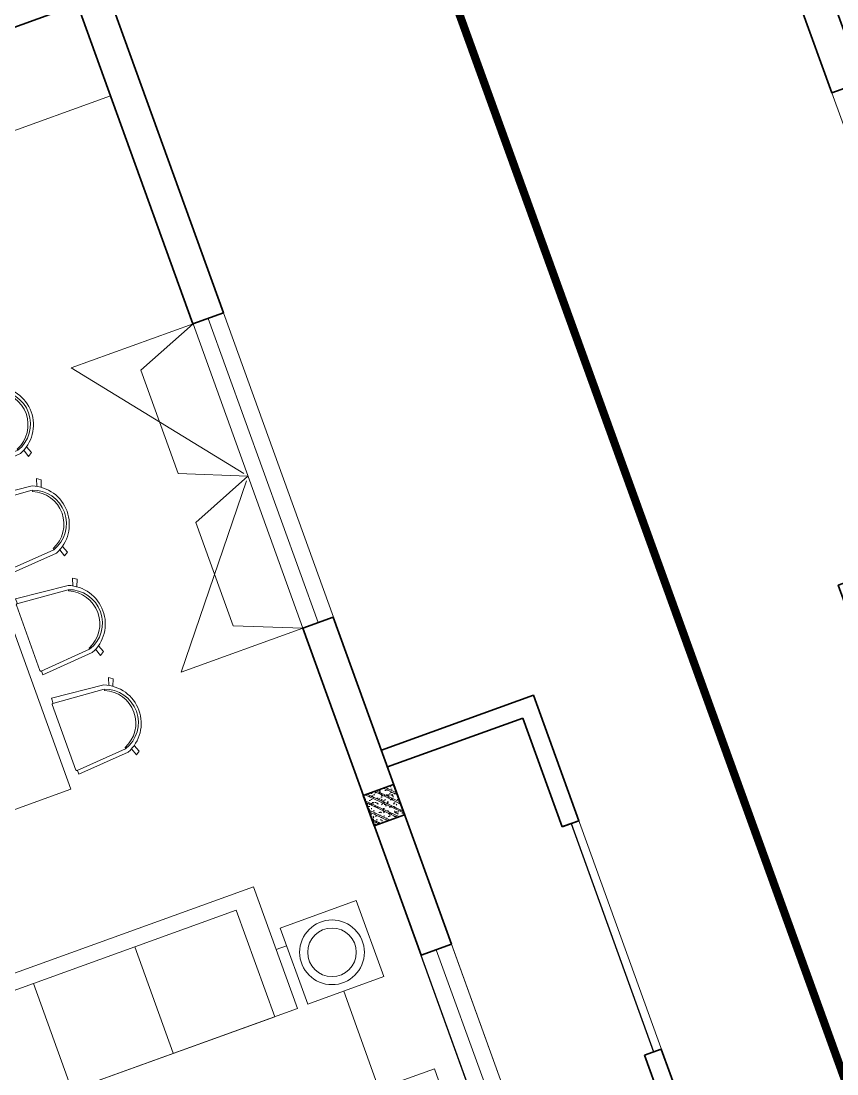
# Model space of a CAD drawing. Header units: metres. Extents: x 568336 to 569219, y 2065964 to 2066430.
# Drawn here: x 568591.94 to 568596.98, y 2066349.57 to 2066356.08 of the extents above; entities that cross this region are included whole.
import ezdxf

# ---------------------------------------------------------------- set-up
doc = ezdxf.new("R2010")
doc.units = ezdxf.units.M
doc.linetypes.add('HIDDEN', pattern=[0.375, 0.25, -0.125])
doc.linetypes.add('HIDDEN2', pattern=[0.1875, 0.125, -0.0625])
doc.layers.get('0').update_dxf_attribs({"linetype": 'CONTINUOUS'})
for name, color, linetype, lineweight in [('-DIM', 9, 'CONTINUOUS', 13), ('-DOOR', 137, 'CONTINUOUS', 9), ('-FURNITURE', 46, 'CONTINUOUS', 9), ('-HATCH', 8, 'CONTINUOUS', 5), ('-LINE1', 7, 'CONTINUOUS', 18), ('-LINE2', 252, 'CONTINUOUS', 9), ('-STEEL1', 1, 'CONTINUOUS', 35), ('-WALL', 4, 'CONTINUOUS', 35)]:
    doc.layers.add(name, color=color, linetype=linetype, lineweight=lineweight)
for name, color, linetype in [('-HATCH CONCRETE', 54, 'CONTINUOUS'), ('LoLK', 6, 'CONTINUOUS'), ('TIMDUONG', 1, 'CONTINUOUS')]:
    doc.layers.add(name, color=color, linetype=linetype)

# ---------------------------------------------------------------- blocks, each defined once
blk = doc.blocks.new('ghe 400')
blk.add_wipeout([(-230.18867924437518, 7.547169807400223), (-200.0000000009204, 309.4339622607183), (-194.44181669050522, 322.2332054417873), (-188.77143577672973, 333.36406349605613), (-230.1886792450075, 347.1698113182533), (-215.09433962401909, 369.81132075100254), (-175.84824801372565, 354.11288410781253), (-147.27426522626547, 387.0010055543705), (-125.46553694424324, 404.94054309733156), (-96.60556802359702, 422.40516945156014), (-61.06395139734923, 436.467637745561), (-31.892588169287592, 442.9389499862957), (1.810754054732115, 445.3084971378314), (25.363171995651783, 443.81574772336876), (48.970076927283344, 439.66838338456614), (69.6070613605525, 433.74376242779385), (91.94279312028607, 424.6786215899938), (114.72942051153655, 412.1693786348003), (126.97826376540934, 403.84447503656156), (140.4397397866892, 393.1503139008121), (154.96338411631473, 379.40719171667274), (166.56400400887833, 366.3365674004458), (175.84824801407558, 354.112884106969), (215.09433962563503, 369.81132075311143), (230.1886792474677, 347.16981131783086), (188.77143577876745, 333.36406349436857), (199.99999996751967, 309.4339623510041), (222.6415094349827, 7.547169807123282), (199.4339622647642, 7.547169809166917), (194.61095721848824, -2.599335857667029e-09), (-194.61095721648053, -4.5497472456190735e-09), (-198.27631863994839, 1.5992463081383903), (-199.4339622650075, 7.5471698091935195)]).dxf.layer = '-LINE2'
at = {"layer": '-FURNITURE', "linetype": 'Continuous'}
for points in [[(-175.8482480105013, 354.1128841089085), (-215.0943396259099, 369.8113207584247), (-230.1886792462319, 347.1698113204911), (-188.7714357730001, 333.3640634976327)], [(175.8482480142266, 354.1128841126338), (215.0943396259099, 369.8113207528368), (230.1886792462319, 347.1698113223538), (188.7714357785881, 333.3640634929761)], [(-199.4339622668922, 7.54716981202364), (-230.1886792425066, 7.547169807367027), (-199.9999999981374, 309.4339622640982)], [(-177.3584905620664, 301.8867924520746), (-169.8113207574934, 301.8867924520746)], [(-177.3584905620664, 301.8867924520746), (-169.8113207574934, 301.8867924520746)], [(177.358490569517, 301.8867924520746), (169.8113207556307, 301.8867924539372)], [(222.6415094323456, 7.547169811092317), (199.9999999962747, 309.4339622640982)], [(199.4339622631669, 7.547169807367027), (222.6415094323456, 7.547169811092317)]]:
    blk.add_lwpolyline(points, dxfattribs=at)
blk.add_lwpolyline([(177.358490569517, 301.8867924520746), (199.5969537682831, 5.373949736356735, -0.4363134021215077), (194.6109572146088, -9.313225746154785e-10), (-194.6109572183341, -2.793967723846436e-09, -0.4363134021215077), (-199.5969537720084, 5.373949742875993), (-177.3584905620664, 301.8867924520746)], format="xyb", dxfattribs=at)
for centre, radius, start, end in [((3.725290298461914e-09, 230.1886792453006), 215.1274386989701, 21.61477901766715, 158.3852210815501), ((-1.862645149230957e-09, 243.5072142081335), 186.7196008241607, 18.21955213301437, 161.7804477656144), ((9.313225746154785e-09, 231.4543435731903), 183.8385555632603, 22.52715178835513, 157.4728481623555)]:
    blk.add_arc(centre, radius, start, end, dxfattribs=at)
blk = doc.blocks.new('ghee')
at = {"layer": '-DIM', "xscale": -0.9999999999999998, "rotation": 179.9999999999999}
blk.add_blockref('ghe 400', (-9.48268585652113, -100.0000000018626), dxfattribs=at)
blk = doc.blocks.new('ban6c 1100x2000')
at = {"layer": '-FURNITURE'}
blk.add_lwpolyline([(-399.9999999999709, -550.0000000526197), (500.0000000000291, -550), (500, 2050.00000002631), (-400, 2049.99999997369)], close=True, dxfattribs=at)
at = {"layer": '-LINE1', "yscale": 1.104166666672837, "zscale": 1.104166666672837}
for p, xscale, rotation in [((-359.8814298518118, 1717.862867674732), 1.104166666672837, 270), ((459.8814298518118, 1717.862867674732), -1.104166666672837, 90), ((-359.8814298518118, 1063.696201006533), 1.104166666672837, 270), ((459.8814298518118, 1063.696201006533), -1.104166666672837, 90), ((-359.8814298537036, 409.5295343415055), 1.104166666672837, 270), ((459.8814298537036, 409.5295343415055), -1.104166666672837, 90), ((-359.8814298537036, -244.637132326694), 1.104166666672837, 270), ((459.8814298537036, -244.637132326694), -1.104166666672837, 90)]:
    blk.add_blockref('ghee', p, dxfattribs=dict(at, xscale=xscale, rotation=rotation))
blk = doc.blocks.new('ghe11asdsdsdsd')
at = {"layer": '-FURNITURE', "ltscale": 5}
for p, q in [((-454.1512245237245, 641.9073886275291), (-454.093361600535, -60.42008052262099)), ((446.9845405295782, 642.5119281820953), (445.2090906954836, -59.49456913078757)), ((339.4434767446655, 74.7769195077999), (-347.9447826922697, 73.86721415390639)), ((445.2090906954836, -59.49456913078757), (-454.093361600535, -60.42008052262099))]:
    blk.add_line(p, q, dxfattribs=at)
for centre, radius, start, end in [((-329.6609394550032, 640.4347183164282), 102.5030657496747, 97.790878171796, 180.4720192216976), ((13.76703277978231, -3057.035900902003), 3815.794779152998, 85.15051378916075, 95.37323135559144), ((322.4963123202615, 643.5363927781655), 102.5030657496747, 359.5521671507362, 82.23330821456577), ((-556.8192392717756, 172.0380743239075), 480.9551723817158, 73.62802494144414, 77.67439557183955), ((-435.3449582978792, 585.5188594441861), 49.99999999999999, 17.29045382422632, 73.62802494144414), ((428.017340289487, 586.1773279104382), 49.99999999999999, 106.2083736517696, 162.5459446768903), ((548.310481298744, 172.35137315467), 480.9551723817158, 102.1620030057203, 106.2083736517696), ((-752.7215750947944, 311.3200961878028), 469.2846926992153, 329.6029749418909, 39.82713105222346), ((-1717.077797784907, 235.4868877488407), 1378.639231958857, 353.2676599931669, 15.34770349738529), ((744.7327549548354, 311.2790322922665), 469.2468948897888, 140.0381535895592, 210.2652298418676), ((1708.833027020766, 233.2264510887835), 1378.526022415482, 164.5192846221356, 186.6002375866197), ((-1.445652381749824, -1576.057105405802), 1730.279692069412, 79.6029490361376, 100.5814174655623)]:
    blk.add_arc(centre, radius, start, end, dxfattribs=at)
blk = doc.blocks.new('GHE600')
at = {"layer": '-FURNITURE'}
for p, q in [((269949.5421851056, 8709.741290517763), (270649.5421851056, 8709.74129051782)), ((269949.5421851289, 8043.074623851076), (270649.5421851289, 8043.074623851135))]:
    blk.add_line(p, q, dxfattribs=at)
for points in [[(270145.5337149384, 9594.84705863762), (270145.5337150262, 10094.84705863762), (270645.5337150262, 10094.84705854984), (270645.5337149384, 9594.847058549843)], [(269849.5421851288, 9526.40795718442), (270649.5421851288, 9526.407957184478), (270649.5421851639, 7226.407957184478), (269849.5421851639, 7226.40795718442)], [(269949.5421851288, 9376.40795718442), (270649.5421851288, 9376.407957184478), (270649.5421851639, 7376.407957184478), (269949.5421851639, 7376.40795718442)], [(270145.5337145109, 7157.96885590817), (270145.5337144231, 6657.96885590817), (270645.5337144231, 6657.968855820392), (270645.5337145109, 7157.968855820392)]]:
    blk.add_lwpolyline(points, close=True, dxfattribs=at)
at = {"layer": '-FURNITURE', "elevation": -1.348764000838661e-08}
for points in [[(271286.9253059005, 9830.321753277356), (270645.53371498, 9832.18215255058)], [(272037.8126997925, 6909.345592938189), (272633.6221192031, 6907.537773812626), (272633.6585346201, 9823.095600669185), (272037.874818299, 9826.334833337169)], [(270262.0588059474, 9594.847058617102), (270262.0583521723, 9526.40795718442)], [(270262.0260181179, 7226.40795718439), (270262.0255643428, 7157.968855887651)], [(270645.5337144685, 6916.624135324557), (271286.6504318018, 6913.272511655086)]]:
    blk.add_lwpolyline(points, dxfattribs=at)
at = {"layer": '-FURNITURE'}
for centre, radius in [((270395.5337149822, 9844.847058593674), 200), ((270395.5337149822, 9844.847058593674), 150), ((270395.5337144671, 6907.968855864223), 200), ((270395.5337144671, 6907.968855864223), 150)]:
    blk.add_circle(centre, radius, dxfattribs=at)
at = {"layer": '-FURNITURE', "extrusion": (0, 0, -1)}
blk.add_ellipse((271661.9002663364, 8365.294462872116), major_axis=(3.669220623812561e-13, 749.5763598198391), ratio=0.5899940615450746, dxfattribs=at)
at = {"layer": '-FURNITURE', "zscale": 0.83397927038413}
for p, xscale, yscale, rotation in [((271659.4476334748, 10145.29901697894, -5.948631914765009e-09), 0.83397927038413, 0.83397927038413, 179.9447021404027), ((271659.4476334748, 6607.516897389956, -5.948631914765009e-09), -0.8339792703841301, 0.8339792703841301, 0.05529785959737722)]:
    blk.add_blockref('ghe11asdsdsdsd', p, dxfattribs=dict(at, xscale=xscale, yscale=yscale, rotation=rotation))
blk = doc.blocks.new('18x35')
at = {"layer": '-HATCH'}
h = blk.add_hatch(dxfattribs=at)
h.set_pattern_fill('CHAU-01', color=256, scale=10, angle=-1.272221872585407e-14, pattern_type=2)
h.set_pattern_definition([(49.99999999999999, (0, 0), (71.72601826007535, -6.275213498259527), [7.5, -82.5]), (355, (0, 0), (-13.87513336129999, 75.21921337000119), [6, -66]), (100.4514, (5.977167999997619, -0.5229339999999638), (57.85093817140217, 68.94395420609534), [6.374019000000001, -70.1142112]), (46.18419999999998, (0, 20), (106.7241048625644, -16.55190143290183), [11.25, -123.75]), (96.63559999999998, (8.89367449999554, 18.62066930000003), (93.46627055487036, 97.41178709004416), [9.561028799999994, -105.1713]), (351.1842, (0, 20), (93.46619451336275, 97.41186009253245), [9, -99]), (20.99999999999998, (10, 15), (59.69070521184616, -40.2618890665339), [7.5, -82.5]), (326.0000000000001, (10, 15), (24.33153319215819, 72.5150045046853), [6, -66]), (71.45139999999999, (14.97422329999972, 11.64483940000002), (84.022262858149, 32.25304967099522), [6.374019000000001, -70.1142112]), (37.49999999999998, (0, 0), (1.215985531729074, 33.28938538313115), [0, -65.19999999999999, 0, -67, 0, -66.25]), (7.499999999999987, (0, 0), (26.30695374421487, 39.44117118823602), [0, -38.2, 0, -63.7, 0, -25.25]), (327.5, (-22.30000000000291, 0), (53.3822436172409, -2.255487173437988), [0, -25, 0, -78, 0, -103.5]), (317.5, (-32.30000000000291, 0), (58.31861693423862, 10.01049823323176), [0, -32.5, 0, -51.8, 0, -73.5]), (44.99999999999999, (0, 0), (-30.05203820042826, 30.05203820042828), []), (44.99999999999999, (0, 12.25), (-30.05203820042826, 30.05203820042828), [])])
h.paths.add_polyline_path([(96508.03118051568, 47993.04977023201), (96508.03118051568, 47793.04977023201), (96708.03118051568, 47793.04977023201), (96708.03118051568, 47993.04977023201)])
at = {"layer": '-STEEL1'}
blk.add_lwpolyline([(96508.03118051568, 47793.04977023201), (96708.03118051568, 47793.04977023201), (96708.03118051568, 47993.04977023201), (96508.03118051568, 47993.04977023201)], close=True, dxfattribs=at)
blk = doc.blocks.new('M3-T2.3')
at = {"layer": '-DOOR'}
for p, q in [((568597.0438593494, 2066355.670957175), (568597.7247514478, 2066353.790429045)), ((568597.1374424504, 2066355.704857494), (568597.8183345487, 2066353.824329366)), ((568596.9496031662, 2066355.636813032), (568597.6304952645, 2066353.756284903)), ((568598.4568267218, 2066351.76889918), (568598.7633084519, 2066350.922694844))]:
    blk.add_line(p, q, dxfattribs=at)
blk.add_lwpolyline([(568599.367585866, 2066348.961281457), (568598.362805535, 2066351.734840164), (568598.5508479085, 2066351.802958196), (568599.5556282395, 2066349.029399488)], close=True, dxfattribs=at)
at = {"layer": '-FURNITURE'}
blk.add_line((568599.0235934844, 2066357.983457364), (568596.6269066491, 2066357.115261618), dxfattribs=at)
at = {"layer": '-HATCH CONCRETE', "color": 251}
blk.add_line((568597.3165091004, 2066351.834751808), (568597.8273950825, 2066350.424431943), dxfattribs=at)
at = {"layer": '-LINE1'}
blk.add_lwpolyline([(568599.8021581246, 2066347.76288804), (568598.8619462621, 2066347.422297886), (568596.9884809032, 2066352.593383614), (568597.9286927658, 2066352.933973768)], close=True, dxfattribs=at)
at = {"layer": '-LINE2', "linetype": 'HIDDEN2', "ltscale": 10}
for p, q in [((568597.1374684002, 2066355.704866113), (568597.8896378903, 2066355.977338237)), ((568597.8896378903, 2066355.977338237), (568597.4780587428, 2066354.764655107)), ((568597.1374684002, 2066355.704866113), (568597.5681799725, 2066355.690302775)), ((568597.5681799725, 2066355.690302775), (568597.7995166606, 2066355.051690568)), ((568597.4780587428, 2066354.764655107), (568597.7995166606, 2066355.051690568)), ((568597.4780587428, 2066354.764655107), (568597.908770315, 2066354.750091768))]:
    blk.add_line(p, q, dxfattribs=at)
at = {"layer": '-WALL'}
for p, q in [((568597.9286927658, 2066352.933973768), (568596.9884796606, 2066352.593383163)), ((568597.966162073, 2066352.830552054), (568597.1293724385, 2066352.527426426)), ((568597.269500707, 2066351.817720755), (568596.9884796606, 2066352.593383163)), ((568597.3729245003, 2066351.855184323), (568597.1293724385, 2066352.527426426)), ((568597.269500707, 2066351.817720755), (568597.3635174936, 2066351.851782861)), ((568597.3729245003, 2066351.855184323), (568597.2695027859, 2066351.817715016)), ((568597.8839628997, 2066350.444923539), (568597.7805395947, 2066350.407458622)), ((568597.8839628997, 2066350.444923539), (568598.1734645312, 2066349.645743456)), ((568597.7805395947, 2066350.407458622), (568598.0700412262, 2066349.608278539))]:
    blk.add_line(p, q, dxfattribs=at)
blk.add_lwpolyline([(568598.2093124775, 2066358.326783881), (568596.4225173194, 2066357.679486008), (568597.1377789915, 2066355.704979406), (568596.9499397073, 2066355.636934943), (568596.1665591045, 2066357.799486402), (568598.1412088744, 2066358.514786425), (568598.2092885674, 2066358.326849886)], dxfattribs=at)
blk.add_line((568599.555479974, 2066349.029321889), (568598.5516116482, 2066351.801336733))
at = {"layer": 'TIMDUONG', "color": 1, "linetype": 'HIDDEN', "ltscale": 10, "const_width": 0.05}
blk.add_lwpolyline([(568593.6037453394, 2066359.007782663), (568602.0671453066, 2066362.068899052), (568609.3867960966, 2066341.853242537), (568600.9163472741, 2066338.789611338)], close=True, dxfattribs=at)
at = {"layer": '-STEEL1', "xscale": 0.001, "yscale": 0.001, "zscale": 0.001, "rotation": 19.91283354981093}
blk.add_blockref('18x35', (568523.6137959736, 2066274.729187894), dxfattribs=at)
at = {"layer": '-FURNITURE', "xscale": 0.001, "yscale": 0.001, "zscale": 0.001, "rotation": 19.91283354981093}
blk.add_blockref('ban6c 1100x2000', (568599.7475402562, 2066354.630043615), dxfattribs=at)
at = {"layer": '-LINE2', "linetype": 'HIDDEN2', "ltscale": 10}
for p, q in [((568598.5707922496, 2066354.096905893), (568597.4780587428, 2066354.764655107)), ((568598.1400806775, 2066354.111469231), (568597.908770315, 2066354.750091768)), ((568597.8186227597, 2066353.824433769), (568598.1400806775, 2066354.111469231)), ((568597.8186227597, 2066353.824433769), (568598.5707922496, 2066354.096905893))]:
    blk.add_line(p, q, dxfattribs=at)
at = {"layer": '-WALL'}
blk.add_lwpolyline([(568597.6308318058, 2066353.756406814), (568597.8186227597, 2066353.824433769), (568598.5508663118, 2066351.802964862), (568598.3630753577, 2066351.734937907)], close=True, dxfattribs=at)
at = {"layer": '-DOOR', "xscale": -0.001, "yscale": 0.001, "zscale": 0.001, "rotation": 109.9128335397593}
blk.add_blockref('GHE600', (568516.1246831175, 2066609.750891271), dxfattribs=at)

msp = doc.modelspace()

# ---------------------------------------------------------------- block references
at = {"layer": 'LoLK'}
msp.add_blockref('M3-T2.3', (0, 0), dxfattribs=at)

# ---------------------------------------------------------------- next in the draw order: block references
at = {"layer": 'LoLK', "xscale": -1, "rotation": 39.76534617251417}
msp.add_blockref('M3-T2.3', (2327390.76896625, 841707.7234019606), dxfattribs=at)

doc.saveas('drawing.dxf')
